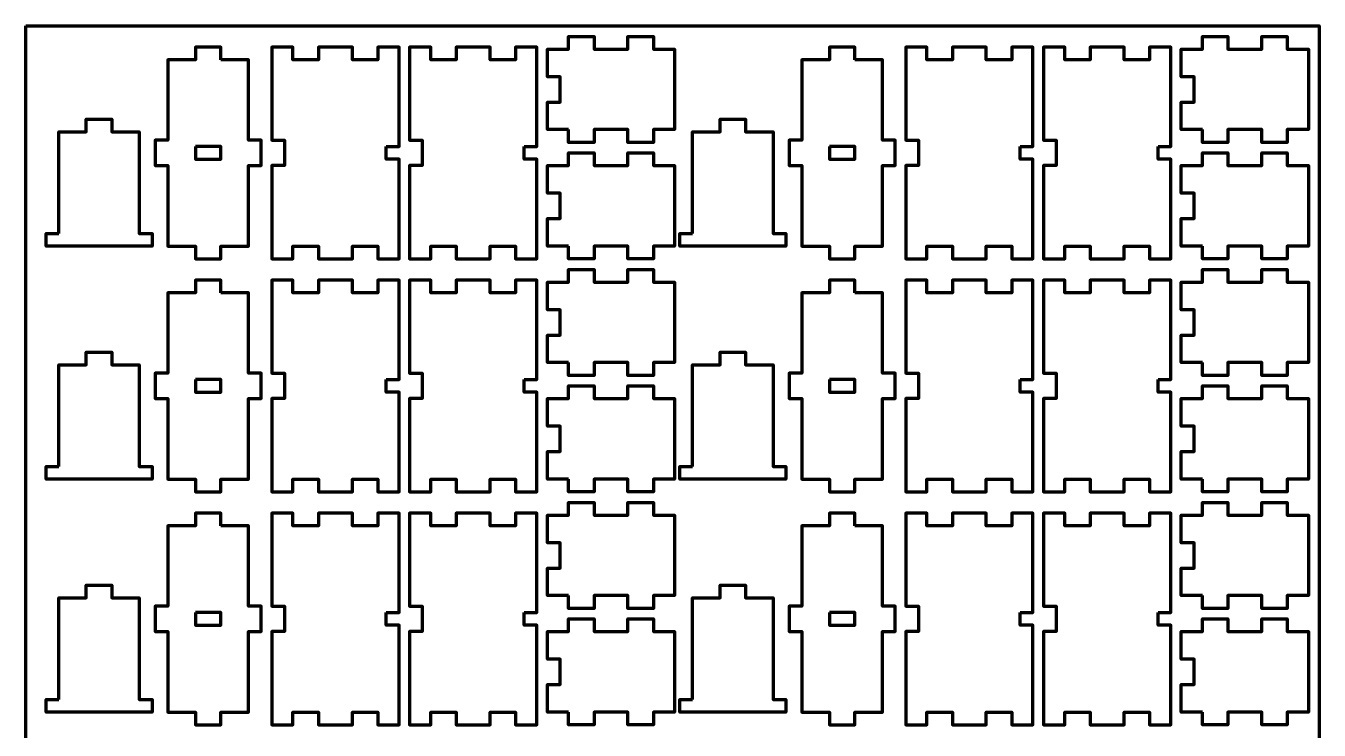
# Model space of a CAD drawing. Extents: x 390 to 1610, y 0 to 2900.
# Drawn here: x 390 to 1610, y 2235 to 2900 of the extents above; entities that cross this region are included whole.
import ezdxf

# ---------------------------------------------------------------- set-up
doc = ezdxf.new("R2010")
doc.units = 0
doc.layers.add('mainlayer', color=1, linetype='CONTINUOUS', lineweight=100)

msp = doc.modelspace()

# ---------------------------------------------------------------- linework, layer by layer
at = {"layer": 'mainlayer', "color": 1}
msp.add_lwpolyline([(390, 2900), (1610, 2900), (1610, 2900), (1610, 0), (1610, 0), (390, 0), (390, 0), (390, 2900)], dxfattribs=at)
at = {"layer": 'mainlayer', "color": 4}
for points in [[(574, 2868), (574, 2880), (574, 2880), (550, 2880), (550, 2880), (550, 2868), (550, 2868), (524, 2868), (524, 2868), (524, 2792), (524, 2792), (512, 2792), (512, 2792), (512, 2768), (512, 2768), (524, 2768), (524, 2768), (524, 2692), (524, 2692), (550, 2692), (550, 2692), (550, 2680), (550, 2680), (574, 2680), (574, 2680), (574, 2692), (574, 2692), (600, 2692), (600, 2692), (600, 2768), (600, 2768), (612, 2768), (612, 2768), (612, 2792), (612, 2792), (600, 2792), (600, 2792), (600, 2868), (600, 2868), (574, 2868)], [(730, 2786), (742, 2786), (742, 2786), (742, 2880), (742, 2880), (722, 2880), (722, 2880), (722, 2868), (722, 2868), (698, 2868), (698, 2868), (698, 2880), (698, 2880), (666, 2880), (666, 2880), (666, 2868), (666, 2868), (642, 2868), (642, 2868), (642, 2880), (642, 2880), (622, 2880), (622, 2880), (622, 2792), (622, 2792), (634, 2792), (634, 2792), (634, 2768), (634, 2768), (622, 2768), (622, 2768), (622, 2680), (622, 2680), (642, 2680), (642, 2680), (642, 2692), (642, 2692), (666, 2692), (666, 2692), (666, 2680), (666, 2680), (698, 2680), (698, 2680), (698, 2692), (698, 2692), (722, 2692), (722, 2692), (722, 2680), (722, 2680), (742, 2680), (742, 2680), (742, 2774), (742, 2774), (730, 2774), (730, 2774), (730, 2786)], [(860, 2786), (872, 2786), (872, 2786), (872, 2880), (872, 2880), (852, 2880), (852, 2880), (852, 2868), (852, 2868), (828, 2868), (828, 2868), (828, 2880), (828, 2880), (796, 2880), (796, 2880), (796, 2868), (796, 2868), (772, 2868), (772, 2868), (772, 2880), (772, 2880), (752, 2880), (752, 2880), (752, 2792), (752, 2792), (764, 2792), (764, 2792), (764, 2768), (764, 2768), (752, 2768), (752, 2768), (752, 2680), (752, 2680), (772, 2680), (772, 2680), (772, 2692), (772, 2692), (796, 2692), (796, 2692), (796, 2680), (796, 2680), (828, 2680), (828, 2680), (828, 2692), (828, 2692), (852, 2692), (852, 2692), (852, 2680), (852, 2680), (872, 2680), (872, 2680), (872, 2774), (872, 2774), (860, 2774), (860, 2774), (860, 2786)], [(902, 2802), (882, 2802), (882, 2802), (882, 2828), (882, 2828), (894, 2828), (894, 2828), (894, 2852), (894, 2852), (882, 2852), (882, 2852), (882, 2878), (882, 2878), (902, 2878), (902, 2878), (902, 2890), (902, 2890), (926, 2890), (926, 2890), (926, 2878), (926, 2878), (958, 2878), (958, 2878), (958, 2890), (958, 2890), (982, 2890), (982, 2890), (982, 2878), (982, 2878), (1002, 2878), (1002, 2878), (1002, 2802), (1002, 2802), (982, 2802), (982, 2802), (982, 2790), (982, 2790), (958, 2790), (958, 2790), (958, 2802), (958, 2802), (926, 2802), (926, 2802), (926, 2790), (926, 2790), (902, 2790), (902, 2790), (902, 2802)], [(1172, 2868), (1172, 2880), (1172, 2880), (1148, 2880), (1148, 2880), (1148, 2868), (1148, 2868), (1122, 2868), (1122, 2868), (1122, 2792), (1122, 2792), (1110, 2792), (1110, 2792), (1110, 2768), (1110, 2768), (1122, 2768), (1122, 2768), (1122, 2692), (1122, 2692), (1148, 2692), (1148, 2692), (1148, 2680), (1148, 2680), (1172, 2680), (1172, 2680), (1172, 2692), (1172, 2692), (1198, 2692), (1198, 2692), (1198, 2768), (1198, 2768), (1210, 2768), (1210, 2768), (1210, 2792), (1210, 2792), (1198, 2792), (1198, 2792), (1198, 2868), (1198, 2868), (1172, 2868)], [(1328, 2786), (1340, 2786), (1340, 2786), (1340, 2880), (1340, 2880), (1320, 2880), (1320, 2880), (1320, 2868), (1320, 2868), (1296, 2868), (1296, 2868), (1296, 2880), (1296, 2880), (1264, 2880), (1264, 2880), (1264, 2868), (1264, 2868), (1240, 2868), (1240, 2868), (1240, 2880), (1240, 2880), (1220, 2880), (1220, 2880), (1220, 2792), (1220, 2792), (1232, 2792), (1232, 2792), (1232, 2768), (1232, 2768), (1220, 2768), (1220, 2768), (1220, 2680), (1220, 2680), (1240, 2680), (1240, 2680), (1240, 2692), (1240, 2692), (1264, 2692), (1264, 2692), (1264, 2680), (1264, 2680), (1296, 2680), (1296, 2680), (1296, 2692), (1296, 2692), (1320, 2692), (1320, 2692), (1320, 2680), (1320, 2680), (1340, 2680), (1340, 2680), (1340, 2774), (1340, 2774), (1328, 2774), (1328, 2774), (1328, 2786)], [(1458, 2786), (1470, 2786), (1470, 2786), (1470, 2880), (1470, 2880), (1450, 2880), (1450, 2880), (1450, 2868), (1450, 2868), (1426, 2868), (1426, 2868), (1426, 2880), (1426, 2880), (1394, 2880), (1394, 2880), (1394, 2868), (1394, 2868), (1370, 2868), (1370, 2868), (1370, 2880), (1370, 2880), (1350, 2880), (1350, 2880), (1350, 2792), (1350, 2792), (1362, 2792), (1362, 2792), (1362, 2768), (1362, 2768), (1350, 2768), (1350, 2768), (1350, 2680), (1350, 2680), (1370, 2680), (1370, 2680), (1370, 2692), (1370, 2692), (1394, 2692), (1394, 2692), (1394, 2680), (1394, 2680), (1426, 2680), (1426, 2680), (1426, 2692), (1426, 2692), (1450, 2692), (1450, 2692), (1450, 2680), (1450, 2680), (1470, 2680), (1470, 2680), (1470, 2774), (1470, 2774), (1458, 2774), (1458, 2774), (1458, 2786)], [(1500, 2802), (1480, 2802), (1480, 2802), (1480, 2828), (1480, 2828), (1492, 2828), (1492, 2828), (1492, 2852), (1492, 2852), (1480, 2852), (1480, 2852), (1480, 2878), (1480, 2878), (1500, 2878), (1500, 2878), (1500, 2890), (1500, 2890), (1524, 2890), (1524, 2890), (1524, 2878), (1524, 2878), (1556, 2878), (1556, 2878), (1556, 2890), (1556, 2890), (1580, 2890), (1580, 2890), (1580, 2878), (1580, 2878), (1600, 2878), (1600, 2878), (1600, 2802), (1600, 2802), (1580, 2802), (1580, 2802), (1580, 2790), (1580, 2790), (1556, 2790), (1556, 2790), (1556, 2802), (1556, 2802), (1524, 2802), (1524, 2802), (1524, 2790), (1524, 2790), (1500, 2790), (1500, 2790), (1500, 2802)], [(421, 2704), (421, 2800), (421, 2800), (447, 2800), (447, 2800), (447, 2812), (447, 2812), (471, 2812), (471, 2812), (471, 2800), (471, 2800), (497, 2800), (497, 2800), (497, 2704), (497, 2704), (509, 2704), (509, 2704), (509, 2692), (509, 2692), (409, 2692), (409, 2692), (409, 2704), (409, 2704), (421, 2704)], [(1019, 2704), (1019, 2800), (1019, 2800), (1045, 2800), (1045, 2800), (1045, 2812), (1045, 2812), (1069, 2812), (1069, 2812), (1069, 2800), (1069, 2800), (1095, 2800), (1095, 2800), (1095, 2704), (1095, 2704), (1107, 2704), (1107, 2704), (1107, 2692), (1107, 2692), (1007, 2692), (1007, 2692), (1007, 2704), (1007, 2704), (1019, 2704)], [(550, 2786), (550, 2774), (550, 2774), (574, 2774), (574, 2774), (574, 2786), (574, 2786), (550, 2786)], [(1148, 2786), (1148, 2774), (1148, 2774), (1172, 2774), (1172, 2774), (1172, 2786), (1172, 2786), (1148, 2786)], [(902, 2692), (882, 2692), (882, 2692), (882, 2718), (882, 2718), (894, 2718), (894, 2718), (894, 2742), (894, 2742), (882, 2742), (882, 2742), (882, 2768), (882, 2768), (902, 2768), (902, 2768), (902, 2780), (902, 2780), (926, 2780), (926, 2780), (926, 2768), (926, 2768), (958, 2768), (958, 2768), (958, 2780), (958, 2780), (982, 2780), (982, 2780), (982, 2768), (982, 2768), (1002, 2768), (1002, 2768), (1002, 2692), (1002, 2692), (982, 2692), (982, 2692), (982, 2680), (982, 2680), (958, 2680), (958, 2680), (958, 2692), (958, 2692), (926, 2692), (926, 2692), (926, 2680), (926, 2680), (902, 2680), (902, 2680), (902, 2692)], [(1500, 2692), (1480, 2692), (1480, 2692), (1480, 2718), (1480, 2718), (1492, 2718), (1492, 2718), (1492, 2742), (1492, 2742), (1480, 2742), (1480, 2742), (1480, 2768), (1480, 2768), (1500, 2768), (1500, 2768), (1500, 2780), (1500, 2780), (1524, 2780), (1524, 2780), (1524, 2768), (1524, 2768), (1556, 2768), (1556, 2768), (1556, 2780), (1556, 2780), (1580, 2780), (1580, 2780), (1580, 2768), (1580, 2768), (1600, 2768), (1600, 2768), (1600, 2692), (1600, 2692), (1580, 2692), (1580, 2692), (1580, 2680), (1580, 2680), (1556, 2680), (1556, 2680), (1556, 2692), (1556, 2692), (1524, 2692), (1524, 2692), (1524, 2680), (1524, 2680), (1500, 2680), (1500, 2680), (1500, 2692)], [(574, 2648), (574, 2660), (574, 2660), (550, 2660), (550, 2660), (550, 2648), (550, 2648), (524, 2648), (524, 2648), (524, 2572), (524, 2572), (512, 2572), (512, 2572), (512, 2548), (512, 2548), (524, 2548), (524, 2548), (524, 2472), (524, 2472), (550, 2472), (550, 2472), (550, 2460), (550, 2460), (574, 2460), (574, 2460), (574, 2472), (574, 2472), (600, 2472), (600, 2472), (600, 2548), (600, 2548), (612, 2548), (612, 2548), (612, 2572), (612, 2572), (600, 2572), (600, 2572), (600, 2648), (600, 2648), (574, 2648)], [(730, 2566), (742, 2566), (742, 2566), (742, 2660), (742, 2660), (722, 2660), (722, 2660), (722, 2648), (722, 2648), (698, 2648), (698, 2648), (698, 2660), (698, 2660), (666, 2660), (666, 2660), (666, 2648), (666, 2648), (642, 2648), (642, 2648), (642, 2660), (642, 2660), (622, 2660), (622, 2660), (622, 2572), (622, 2572), (634, 2572), (634, 2572), (634, 2548), (634, 2548), (622, 2548), (622, 2548), (622, 2460), (622, 2460), (642, 2460), (642, 2460), (642, 2472), (642, 2472), (666, 2472), (666, 2472), (666, 2460), (666, 2460), (698, 2460), (698, 2460), (698, 2472), (698, 2472), (722, 2472), (722, 2472), (722, 2460), (722, 2460), (742, 2460), (742, 2460), (742, 2554), (742, 2554), (730, 2554), (730, 2554), (730, 2566)], [(860, 2566), (872, 2566), (872, 2566), (872, 2660), (872, 2660), (852, 2660), (852, 2660), (852, 2648), (852, 2648), (828, 2648), (828, 2648), (828, 2660), (828, 2660), (796, 2660), (796, 2660), (796, 2648), (796, 2648), (772, 2648), (772, 2648), (772, 2660), (772, 2660), (752, 2660), (752, 2660), (752, 2572), (752, 2572), (764, 2572), (764, 2572), (764, 2548), (764, 2548), (752, 2548), (752, 2548), (752, 2460), (752, 2460), (772, 2460), (772, 2460), (772, 2472), (772, 2472), (796, 2472), (796, 2472), (796, 2460), (796, 2460), (828, 2460), (828, 2460), (828, 2472), (828, 2472), (852, 2472), (852, 2472), (852, 2460), (852, 2460), (872, 2460), (872, 2460), (872, 2554), (872, 2554), (860, 2554), (860, 2554), (860, 2566)], [(902, 2582), (882, 2582), (882, 2582), (882, 2608), (882, 2608), (894, 2608), (894, 2608), (894, 2632), (894, 2632), (882, 2632), (882, 2632), (882, 2658), (882, 2658), (902, 2658), (902, 2658), (902, 2670), (902, 2670), (926, 2670), (926, 2670), (926, 2658), (926, 2658), (958, 2658), (958, 2658), (958, 2670), (958, 2670), (982, 2670), (982, 2670), (982, 2658), (982, 2658), (1002, 2658), (1002, 2658), (1002, 2582), (1002, 2582), (982, 2582), (982, 2582), (982, 2570), (982, 2570), (958, 2570), (958, 2570), (958, 2582), (958, 2582), (926, 2582), (926, 2582), (926, 2570), (926, 2570), (902, 2570), (902, 2570), (902, 2582)], [(1172, 2648), (1172, 2660), (1172, 2660), (1148, 2660), (1148, 2660), (1148, 2648), (1148, 2648), (1122, 2648), (1122, 2648), (1122, 2572), (1122, 2572), (1110, 2572), (1110, 2572), (1110, 2548), (1110, 2548), (1122, 2548), (1122, 2548), (1122, 2472), (1122, 2472), (1148, 2472), (1148, 2472), (1148, 2460), (1148, 2460), (1172, 2460), (1172, 2460), (1172, 2472), (1172, 2472), (1198, 2472), (1198, 2472), (1198, 2548), (1198, 2548), (1210, 2548), (1210, 2548), (1210, 2572), (1210, 2572), (1198, 2572), (1198, 2572), (1198, 2648), (1198, 2648), (1172, 2648)], [(1328, 2566), (1340, 2566), (1340, 2566), (1340, 2660), (1340, 2660), (1320, 2660), (1320, 2660), (1320, 2648), (1320, 2648), (1296, 2648), (1296, 2648), (1296, 2660), (1296, 2660), (1264, 2660), (1264, 2660), (1264, 2648), (1264, 2648), (1240, 2648), (1240, 2648), (1240, 2660), (1240, 2660), (1220, 2660), (1220, 2660), (1220, 2572), (1220, 2572), (1232, 2572), (1232, 2572), (1232, 2548), (1232, 2548), (1220, 2548), (1220, 2548), (1220, 2460), (1220, 2460), (1240, 2460), (1240, 2460), (1240, 2472), (1240, 2472), (1264, 2472), (1264, 2472), (1264, 2460), (1264, 2460), (1296, 2460), (1296, 2460), (1296, 2472), (1296, 2472), (1320, 2472), (1320, 2472), (1320, 2460), (1320, 2460), (1340, 2460), (1340, 2460), (1340, 2554), (1340, 2554), (1328, 2554), (1328, 2554), (1328, 2566)], [(1458, 2566), (1470, 2566), (1470, 2566), (1470, 2660), (1470, 2660), (1450, 2660), (1450, 2660), (1450, 2648), (1450, 2648), (1426, 2648), (1426, 2648), (1426, 2660), (1426, 2660), (1394, 2660), (1394, 2660), (1394, 2648), (1394, 2648), (1370, 2648), (1370, 2648), (1370, 2660), (1370, 2660), (1350, 2660), (1350, 2660), (1350, 2572), (1350, 2572), (1362, 2572), (1362, 2572), (1362, 2548), (1362, 2548), (1350, 2548), (1350, 2548), (1350, 2460), (1350, 2460), (1370, 2460), (1370, 2460), (1370, 2472), (1370, 2472), (1394, 2472), (1394, 2472), (1394, 2460), (1394, 2460), (1426, 2460), (1426, 2460), (1426, 2472), (1426, 2472), (1450, 2472), (1450, 2472), (1450, 2460), (1450, 2460), (1470, 2460), (1470, 2460), (1470, 2554), (1470, 2554), (1458, 2554), (1458, 2554), (1458, 2566)], [(1500, 2582), (1480, 2582), (1480, 2582), (1480, 2608), (1480, 2608), (1492, 2608), (1492, 2608), (1492, 2632), (1492, 2632), (1480, 2632), (1480, 2632), (1480, 2658), (1480, 2658), (1500, 2658), (1500, 2658), (1500, 2670), (1500, 2670), (1524, 2670), (1524, 2670), (1524, 2658), (1524, 2658), (1556, 2658), (1556, 2658), (1556, 2670), (1556, 2670), (1580, 2670), (1580, 2670), (1580, 2658), (1580, 2658), (1600, 2658), (1600, 2658), (1600, 2582), (1600, 2582), (1580, 2582), (1580, 2582), (1580, 2570), (1580, 2570), (1556, 2570), (1556, 2570), (1556, 2582), (1556, 2582), (1524, 2582), (1524, 2582), (1524, 2570), (1524, 2570), (1500, 2570), (1500, 2570), (1500, 2582)], [(421, 2484), (421, 2580), (421, 2580), (447, 2580), (447, 2580), (447, 2592), (447, 2592), (471, 2592), (471, 2592), (471, 2580), (471, 2580), (497, 2580), (497, 2580), (497, 2484), (497, 2484), (509, 2484), (509, 2484), (509, 2472), (509, 2472), (409, 2472), (409, 2472), (409, 2484), (409, 2484), (421, 2484)], [(1019, 2484), (1019, 2580), (1019, 2580), (1045, 2580), (1045, 2580), (1045, 2592), (1045, 2592), (1069, 2592), (1069, 2592), (1069, 2580), (1069, 2580), (1095, 2580), (1095, 2580), (1095, 2484), (1095, 2484), (1107, 2484), (1107, 2484), (1107, 2472), (1107, 2472), (1007, 2472), (1007, 2472), (1007, 2484), (1007, 2484), (1019, 2484)], [(550, 2566), (550, 2554), (550, 2554), (574, 2554), (574, 2554), (574, 2566), (574, 2566), (550, 2566)], [(1148, 2566), (1148, 2554), (1148, 2554), (1172, 2554), (1172, 2554), (1172, 2566), (1172, 2566), (1148, 2566)], [(902, 2472), (882, 2472), (882, 2472), (882, 2498), (882, 2498), (894, 2498), (894, 2498), (894, 2522), (894, 2522), (882, 2522), (882, 2522), (882, 2548), (882, 2548), (902, 2548), (902, 2548), (902, 2560), (902, 2560), (926, 2560), (926, 2560), (926, 2548), (926, 2548), (958, 2548), (958, 2548), (958, 2560), (958, 2560), (982, 2560), (982, 2560), (982, 2548), (982, 2548), (1002, 2548), (1002, 2548), (1002, 2472), (1002, 2472), (982, 2472), (982, 2472), (982, 2460), (982, 2460), (958, 2460), (958, 2460), (958, 2472), (958, 2472), (926, 2472), (926, 2472), (926, 2460), (926, 2460), (902, 2460), (902, 2460), (902, 2472)], [(1500, 2472), (1480, 2472), (1480, 2472), (1480, 2498), (1480, 2498), (1492, 2498), (1492, 2498), (1492, 2522), (1492, 2522), (1480, 2522), (1480, 2522), (1480, 2548), (1480, 2548), (1500, 2548), (1500, 2548), (1500, 2560), (1500, 2560), (1524, 2560), (1524, 2560), (1524, 2548), (1524, 2548), (1556, 2548), (1556, 2548), (1556, 2560), (1556, 2560), (1580, 2560), (1580, 2560), (1580, 2548), (1580, 2548), (1600, 2548), (1600, 2548), (1600, 2472), (1600, 2472), (1580, 2472), (1580, 2472), (1580, 2460), (1580, 2460), (1556, 2460), (1556, 2460), (1556, 2472), (1556, 2472), (1524, 2472), (1524, 2472), (1524, 2460), (1524, 2460), (1500, 2460), (1500, 2460), (1500, 2472)], [(574, 2428), (574, 2440), (574, 2440), (550, 2440), (550, 2440), (550, 2428), (550, 2428), (524, 2428), (524, 2428), (524, 2352), (524, 2352), (512, 2352), (512, 2352), (512, 2328), (512, 2328), (524, 2328), (524, 2328), (524, 2252), (524, 2252), (550, 2252), (550, 2252), (550, 2240), (550, 2240), (574, 2240), (574, 2240), (574, 2252), (574, 2252), (600, 2252), (600, 2252), (600, 2328), (600, 2328), (612, 2328), (612, 2328), (612, 2352), (612, 2352), (600, 2352), (600, 2352), (600, 2428), (600, 2428), (574, 2428)], [(730, 2346), (742, 2346), (742, 2346), (742, 2440), (742, 2440), (722, 2440), (722, 2440), (722, 2428), (722, 2428), (698, 2428), (698, 2428), (698, 2440), (698, 2440), (666, 2440), (666, 2440), (666, 2428), (666, 2428), (642, 2428), (642, 2428), (642, 2440), (642, 2440), (622, 2440), (622, 2440), (622, 2352), (622, 2352), (634, 2352), (634, 2352), (634, 2328), (634, 2328), (622, 2328), (622, 2328), (622, 2240), (622, 2240), (642, 2240), (642, 2240), (642, 2252), (642, 2252), (666, 2252), (666, 2252), (666, 2240), (666, 2240), (698, 2240), (698, 2240), (698, 2252), (698, 2252), (722, 2252), (722, 2252), (722, 2240), (722, 2240), (742, 2240), (742, 2240), (742, 2334), (742, 2334), (730, 2334), (730, 2334), (730, 2346)], [(860, 2346), (872, 2346), (872, 2346), (872, 2440), (872, 2440), (852, 2440), (852, 2440), (852, 2428), (852, 2428), (828, 2428), (828, 2428), (828, 2440), (828, 2440), (796, 2440), (796, 2440), (796, 2428), (796, 2428), (772, 2428), (772, 2428), (772, 2440), (772, 2440), (752, 2440), (752, 2440), (752, 2352), (752, 2352), (764, 2352), (764, 2352), (764, 2328), (764, 2328), (752, 2328), (752, 2328), (752, 2240), (752, 2240), (772, 2240), (772, 2240), (772, 2252), (772, 2252), (796, 2252), (796, 2252), (796, 2240), (796, 2240), (828, 2240), (828, 2240), (828, 2252), (828, 2252), (852, 2252), (852, 2252), (852, 2240), (852, 2240), (872, 2240), (872, 2240), (872, 2334), (872, 2334), (860, 2334), (860, 2334), (860, 2346)], [(902, 2362), (882, 2362), (882, 2362), (882, 2388), (882, 2388), (894, 2388), (894, 2388), (894, 2412), (894, 2412), (882, 2412), (882, 2412), (882, 2438), (882, 2438), (902, 2438), (902, 2438), (902, 2450), (902, 2450), (926, 2450), (926, 2450), (926, 2438), (926, 2438), (958, 2438), (958, 2438), (958, 2450), (958, 2450), (982, 2450), (982, 2450), (982, 2438), (982, 2438), (1002, 2438), (1002, 2438), (1002, 2362), (1002, 2362), (982, 2362), (982, 2362), (982, 2350), (982, 2350), (958, 2350), (958, 2350), (958, 2362), (958, 2362), (926, 2362), (926, 2362), (926, 2350), (926, 2350), (902, 2350), (902, 2350), (902, 2362)], [(1172, 2428), (1172, 2440), (1172, 2440), (1148, 2440), (1148, 2440), (1148, 2428), (1148, 2428), (1122, 2428), (1122, 2428), (1122, 2352), (1122, 2352), (1110, 2352), (1110, 2352), (1110, 2328), (1110, 2328), (1122, 2328), (1122, 2328), (1122, 2252), (1122, 2252), (1148, 2252), (1148, 2252), (1148, 2240), (1148, 2240), (1172, 2240), (1172, 2240), (1172, 2252), (1172, 2252), (1198, 2252), (1198, 2252), (1198, 2328), (1198, 2328), (1210, 2328), (1210, 2328), (1210, 2352), (1210, 2352), (1198, 2352), (1198, 2352), (1198, 2428), (1198, 2428), (1172, 2428)], [(1328, 2346), (1340, 2346), (1340, 2346), (1340, 2440), (1340, 2440), (1320, 2440), (1320, 2440), (1320, 2428), (1320, 2428), (1296, 2428), (1296, 2428), (1296, 2440), (1296, 2440), (1264, 2440), (1264, 2440), (1264, 2428), (1264, 2428), (1240, 2428), (1240, 2428), (1240, 2440), (1240, 2440), (1220, 2440), (1220, 2440), (1220, 2352), (1220, 2352), (1232, 2352), (1232, 2352), (1232, 2328), (1232, 2328), (1220, 2328), (1220, 2328), (1220, 2240), (1220, 2240), (1240, 2240), (1240, 2240), (1240, 2252), (1240, 2252), (1264, 2252), (1264, 2252), (1264, 2240), (1264, 2240), (1296, 2240), (1296, 2240), (1296, 2252), (1296, 2252), (1320, 2252), (1320, 2252), (1320, 2240), (1320, 2240), (1340, 2240), (1340, 2240), (1340, 2334), (1340, 2334), (1328, 2334), (1328, 2334), (1328, 2346)], [(1458, 2346), (1470, 2346), (1470, 2346), (1470, 2440), (1470, 2440), (1450, 2440), (1450, 2440), (1450, 2428), (1450, 2428), (1426, 2428), (1426, 2428), (1426, 2440), (1426, 2440), (1394, 2440), (1394, 2440), (1394, 2428), (1394, 2428), (1370, 2428), (1370, 2428), (1370, 2440), (1370, 2440), (1350, 2440), (1350, 2440), (1350, 2352), (1350, 2352), (1362, 2352), (1362, 2352), (1362, 2328), (1362, 2328), (1350, 2328), (1350, 2328), (1350, 2240), (1350, 2240), (1370, 2240), (1370, 2240), (1370, 2252), (1370, 2252), (1394, 2252), (1394, 2252), (1394, 2240), (1394, 2240), (1426, 2240), (1426, 2240), (1426, 2252), (1426, 2252), (1450, 2252), (1450, 2252), (1450, 2240), (1450, 2240), (1470, 2240), (1470, 2240), (1470, 2334), (1470, 2334), (1458, 2334), (1458, 2334), (1458, 2346)], [(1500, 2362), (1480, 2362), (1480, 2362), (1480, 2388), (1480, 2388), (1492, 2388), (1492, 2388), (1492, 2412), (1492, 2412), (1480, 2412), (1480, 2412), (1480, 2438), (1480, 2438), (1500, 2438), (1500, 2438), (1500, 2450), (1500, 2450), (1524, 2450), (1524, 2450), (1524, 2438), (1524, 2438), (1556, 2438), (1556, 2438), (1556, 2450), (1556, 2450), (1580, 2450), (1580, 2450), (1580, 2438), (1580, 2438), (1600, 2438), (1600, 2438), (1600, 2362), (1600, 2362), (1580, 2362), (1580, 2362), (1580, 2350), (1580, 2350), (1556, 2350), (1556, 2350), (1556, 2362), (1556, 2362), (1524, 2362), (1524, 2362), (1524, 2350), (1524, 2350), (1500, 2350), (1500, 2350), (1500, 2362)], [(421, 2264), (421, 2360), (421, 2360), (447, 2360), (447, 2360), (447, 2372), (447, 2372), (471, 2372), (471, 2372), (471, 2360), (471, 2360), (497, 2360), (497, 2360), (497, 2264), (497, 2264), (509, 2264), (509, 2264), (509, 2252), (509, 2252), (409, 2252), (409, 2252), (409, 2264), (409, 2264), (421, 2264)], [(1019, 2264), (1019, 2360), (1019, 2360), (1045, 2360), (1045, 2360), (1045, 2372), (1045, 2372), (1069, 2372), (1069, 2372), (1069, 2360), (1069, 2360), (1095, 2360), (1095, 2360), (1095, 2264), (1095, 2264), (1107, 2264), (1107, 2264), (1107, 2252), (1107, 2252), (1007, 2252), (1007, 2252), (1007, 2264), (1007, 2264), (1019, 2264)], [(550, 2346), (550, 2334), (550, 2334), (574, 2334), (574, 2334), (574, 2346), (574, 2346), (550, 2346)], [(1148, 2346), (1148, 2334), (1148, 2334), (1172, 2334), (1172, 2334), (1172, 2346), (1172, 2346), (1148, 2346)], [(902, 2252), (882, 2252), (882, 2252), (882, 2278), (882, 2278), (894, 2278), (894, 2278), (894, 2302), (894, 2302), (882, 2302), (882, 2302), (882, 2328), (882, 2328), (902, 2328), (902, 2328), (902, 2340), (902, 2340), (926, 2340), (926, 2340), (926, 2328), (926, 2328), (958, 2328), (958, 2328), (958, 2340), (958, 2340), (982, 2340), (982, 2340), (982, 2328), (982, 2328), (1002, 2328), (1002, 2328), (1002, 2252), (1002, 2252), (982, 2252), (982, 2252), (982, 2240), (982, 2240), (958, 2240), (958, 2240), (958, 2252), (958, 2252), (926, 2252), (926, 2252), (926, 2240), (926, 2240), (902, 2240), (902, 2240), (902, 2252)], [(1500, 2252), (1480, 2252), (1480, 2252), (1480, 2278), (1480, 2278), (1492, 2278), (1492, 2278), (1492, 2302), (1492, 2302), (1480, 2302), (1480, 2302), (1480, 2328), (1480, 2328), (1500, 2328), (1500, 2328), (1500, 2340), (1500, 2340), (1524, 2340), (1524, 2340), (1524, 2328), (1524, 2328), (1556, 2328), (1556, 2328), (1556, 2340), (1556, 2340), (1580, 2340), (1580, 2340), (1580, 2328), (1580, 2328), (1600, 2328), (1600, 2328), (1600, 2252), (1600, 2252), (1580, 2252), (1580, 2252), (1580, 2240), (1580, 2240), (1556, 2240), (1556, 2240), (1556, 2252), (1556, 2252), (1524, 2252), (1524, 2252), (1524, 2240), (1524, 2240), (1500, 2240), (1500, 2240), (1500, 2252)]]:
    msp.add_lwpolyline(points, dxfattribs=at)

doc.saveas('drawing.dxf')
